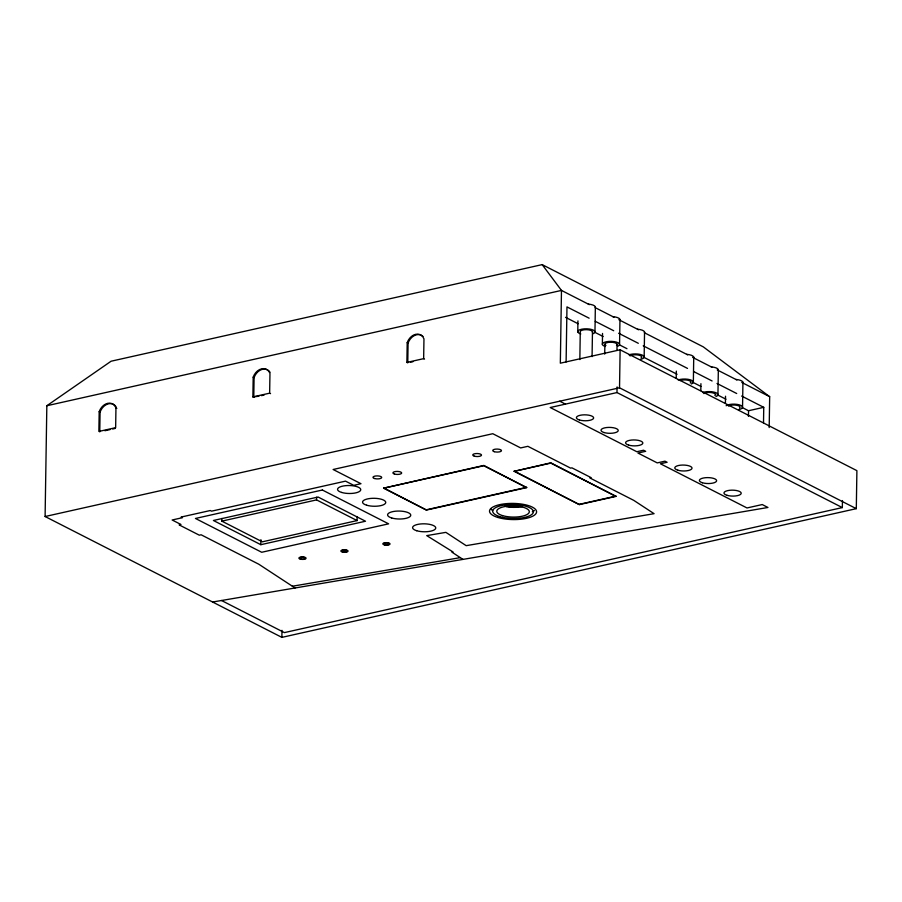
<?xml version="1.0" encoding="UTF-8"?>
<svg xmlns="http://www.w3.org/2000/svg" width="902" height="902" viewBox="0 0 902 902"><rect width="100%" height="100%" fill="white"/><g stroke="black" fill="none" stroke-linecap="round" stroke-linejoin="round"><path stroke-width="1.35" d="M542.17 264.624L561.472 290.421L560.334 363.19L620.125 349.796L856.9 470.652L856.302 508.66L281.875 637.376L45.1 516.519L46.836 405.742L111.093 361.217L542.17 264.624L703.323 346.887L769.677 396.7L769.192 427.548M99.186 411.695L98.87 431.438L115.648 427.672L115.952 407.941A10.982 8.445 -63 0 0 107.676 403.329A10.982 8.445 -63 0 0 99.186 411.695L100.077 412.146L99.772 431.889M357.169 516.553L357.102 520.589L262.358 541.82L221.824 521.13L221.869 518.447M258.93 396.226L252.876 396.925L253.191 377.183A10.982 8.445 -63 0 1 261.67 368.828A10.982 8.445 -63 0 1 269.957 373.428L269.642 393.171L270.544 393.622M253.778 397.376L254.082 377.645A10.982 8.445 -63 0 1 261.67 369.527A10.982 8.445 -63 0 1 270.048 372.255M260.825 544.684L213.413 520.488L318.102 497.025L365.513 521.232L260.825 544.684L260.904 539.678M281.875 637.376L281.976 630.34M357.102 520.589L316.568 499.9L316.613 497.216M383.621 488.185L483.799 465.443L526.644 487.61L426.466 510.058L383.621 488.185L483.788 465.736L526.644 487.61M407.197 342.681L408.087 343.132L407.772 362.875L406.881 362.412L407.197 342.681A10.982 8.445 -63 0 1 415.675 334.315A10.982 8.445 -63 0 1 423.963 338.915L423.647 358.658L424.549 359.12M426.466 510.058L383.621 487.881M514.196 471.329L550.829 462.827L615.998 496.393L579.366 504.601L514.196 471.329L550.818 463.121L615.998 496.393M566.106 361.973L566.975 306.894L589.119 318.192M577.765 331.891L577.945 320.898M579.839 359.571L580.268 331.857A6.122 2.097 0.9 0 1 586.672 329.67A6.122 2.097 0.9 0 1 592.388 332.229M579.366 504.601L514.196 471.036M592.073 356.628L592.467 331.677M594.97 331.643L595.354 306.894M602.367 344.451L602.536 333.447M604.712 354.114L604.87 344.406M616.979 349.784L617.058 344.237M842.445 500.554L842.333 507.589L616.991 392.562L617.081 386.935M619.561 344.203L619.956 319.455M856.302 508.66L619.527 387.804L620.125 349.796M644.163 356.752L644.547 332.004M676.218 377.983L676.331 371.117M693.356 381.862L693.739 357.113M700.82 390.543L700.922 383.666M717.947 394.422L718.342 369.673M725.411 403.093L725.524 396.226M742.549 406.971L742.932 382.222M748.446 416.374L748.525 410.737L742.267 407.546M763.509 422.835L763.746 407.332L741.613 396.034M46.836 405.742L561.472 290.421L589.367 304.65M252.876 396.925L269.642 393.171M406.881 362.412L423.647 358.658M104.925 430.739L110.089 429.577M112.671 429.002L115.242 428.416M261.512 395.651L264.094 395.065M410.354 362.3L412.936 361.713M45.1 516.519L619.527 387.804M616.991 392.562L550.231 407.524L636.835 451.733L643.543 450.222L645.685 451.316L637.939 453.052L657.231 462.895L664.966 461.17L667.108 462.264L660.399 463.763L747.003 507.961L762.224 504.556L767.94 507.476L212.613 602.017M221.824 521.13L316.568 499.9M748.525 410.737L763.746 407.332M426.477 509.765L526.644 487.317M579.366 504.308L615.998 496.1M842.333 507.589L284.412 632.606L221.52 600.506M292.372 586.232L460.313 557.639M595.478 307.774L613.924 317.188M618.84 319.703L638.515 329.749M644.671 332.883L687.719 354.858M692.635 357.372L712.309 367.418M717.225 369.921L736.911 379.967M741.794 382.459L769.677 396.7M595.264 321.326L613.71 330.741M618.625 333.255L638.312 343.301M643.227 345.816L687.504 368.411M693.649 371.545L712.095 380.971M717.011 383.474L736.697 393.52M565.543 317.335L578.081 323.739M594.373 332.049L603.145 336.525M619.437 344.846L626.958 348.691M643.25 357L677.086 374.274M692.127 381.952L700.899 386.428M717.191 394.749L725.975 399.225M559.736 401.198L565.453 404.119M253.191 377.183L254.082 377.645M115.952 407.941L116.843 408.392M462.985 559.398L451.913 552.137L453.018 551.945L426.725 535.619L445.881 532.36L466.176 545.665L654.074 513.678L633.779 500.373L589.919 477.981L591.205 477.688L571.924 467.845L570.639 468.138L527.873 446.31L520.657 447.933L492.796 433.715L333.12 469.491L360.969 483.709L353.753 485.332L345.534 481.138L211.553 511.163L210.313 510.521L181.155 517.049L182.407 517.692L172.147 519.992L180.952 524.479L179.137 524.885L199.319 535.19L201.123 534.785L258.784 564.212L295.044 587.98M605.93 345.455A6.122 2.097 0.9 0 1 610.462 342.219A6.122 2.097 0.9 0 1 616.494 345.297M630.024 355.907A6.122 2.097 0.9 0 1 638.176 355.016A6.122 2.097 0.9 0 1 641.096 357.857M703.819 393.565A6.122 2.097 0.9 0 1 711.971 392.674A6.122 2.097 0.9 0 1 714.88 395.516M680.085 380.565A6.122 2.097 0.9 0 1 688.068 380.272A6.122 2.097 0.9 0 1 690.289 382.967M728.421 406.125A6.122 2.097 0.9 0 1 736.562 405.235A6.122 2.097 0.9 0 1 739.482 408.076M580.787 333.954A8.625 2.965 0.9 0 1 579.783 329.76A8.625 2.965 0.9 0 1 591.949 329.58A8.625 2.965 0.9 0 1 592.941 333.774M588.296 304.121A8.625 2.965 0.9 0 1 595.241 307.672M605.377 346.503A8.625 2.965 0.9 0 1 604.385 342.309A8.625 2.965 0.9 0 1 616.551 342.14A8.625 2.965 0.9 0 1 617.543 346.334M612.898 316.681A8.625 2.965 0.9 0 1 619.843 320.221M628.976 354.869A8.625 2.965 0.9 0 1 641.953 354.971A8.625 2.965 0.9 0 1 640.476 359.379M637.488 329.23A8.625 2.965 0.9 0 1 644.434 332.782M678.18 379.979A8.625 2.965 0.9 0 1 690.334 379.81A8.625 2.965 0.9 0 1 691.338 383.993M686.681 354.339A8.625 2.965 0.9 0 1 693.627 357.891M702.771 392.539A8.625 2.965 0.9 0 1 714.936 392.359A8.625 2.965 0.9 0 1 715.929 396.553M711.283 366.9A8.625 2.965 0.9 0 1 718.229 370.44M726.144 405.72A8.625 2.965 0.9 0 1 739.527 404.919A8.625 2.965 0.9 0 1 738.862 409.609M735.885 379.449A8.625 2.965 0.9 0 1 742.82 383M100.077 412.146A10.982 8.445 -63 0 1 107.665 404.04A10.982 8.445 -63 0 1 116.054 406.768M408.087 343.132A10.982 8.445 -63 0 1 422.959 336.412M534.39 510.532A23.531 8.084 0.9 0 1 532.327 511.716M492.684 510.498A23.531 8.084 0.9 0 1 490.97 509.19M522.461 506.496A16.281 5.592 0.9 0 1 506.248 506.732M520.274 505.672A12.436 4.273 0.9 0 1 507.882 505.853M520.477 506.248A14.68 5.051 0.9 0 1 504.714 505.763M322.375 490.012L195.452 518.458L261.704 552.272L388.615 523.837L322.375 490.012M416.679 530.726A11.591 3.98 0.9 0 0 435.565 528.673A11.591 3.98 0.9 0 0 420.264 523.994A11.591 3.98 0.9 0 0 416.679 530.726M391.671 517.962A11.591 3.98 0.9 0 0 410.568 515.91A11.591 3.98 0.9 0 0 395.268 511.231A11.591 3.98 0.9 0 0 391.671 517.962M366.663 505.21A11.591 3.98 0.9 0 0 385.56 503.147A11.591 3.98 0.9 0 0 370.26 498.468A11.591 3.98 0.9 0 0 366.663 505.21M341.666 492.447A11.591 3.98 0.9 0 0 360.563 490.384A11.591 3.98 0.9 0 0 345.252 485.704A11.591 3.98 0.9 0 0 341.666 492.447M604.036 432.532A8.625 2.965 0.9 0 0 618.096 430.998A8.625 2.965 0.9 0 0 606.708 427.525A8.625 2.965 0.9 0 0 604.036 432.532M677.819 470.201A8.625 2.965 0.9 0 0 691.89 468.668A8.625 2.965 0.9 0 0 680.491 465.184A8.625 2.965 0.9 0 0 677.819 470.201M702.421 482.762A8.625 2.965 0.9 0 0 716.492 481.217A8.625 2.965 0.9 0 0 705.093 477.744A8.625 2.965 0.9 0 0 702.421 482.762M727.012 495.311A8.625 2.965 0.9 0 0 741.083 493.777A8.625 2.965 0.9 0 0 729.684 490.293A8.625 2.965 0.9 0 0 727.012 495.311M628.626 445.092A8.625 2.965 0.9 0 0 642.698 443.558A8.625 2.965 0.9 0 0 631.299 440.075A8.625 2.965 0.9 0 0 628.626 445.092M579.434 419.982A8.625 2.965 0.9 0 0 593.505 418.449A8.625 2.965 0.9 0 0 582.106 414.965A8.625 2.965 0.9 0 0 579.434 419.982M494.251 451.676A4.397 1.511 0.9 0 0 501.422 450.899A4.397 1.511 0.9 0 0 495.615 449.128A4.397 1.511 0.9 0 0 494.251 451.676M474.294 456.153A4.397 1.511 0.9 0 0 481.454 455.363A4.397 1.511 0.9 0 0 475.658 453.593A4.397 1.511 0.9 0 0 474.294 456.153M394.456 474.046A4.397 1.511 0.9 0 0 401.615 473.257A4.397 1.511 0.9 0 0 395.809 471.487A4.397 1.511 0.9 0 0 394.456 474.046M374.488 478.511A4.397 1.511 0.9 0 0 381.659 477.733A4.397 1.511 0.9 0 0 375.852 475.963A4.397 1.511 0.9 0 0 374.488 478.511M384.917 544.707A2.886 0.992 0.9 0 0 389.326 543.962A2.886 0.992 0.9 0 0 385.086 542.993A2.886 0.992 0.9 0 0 384.917 544.707M384.545 544.921A3.608 1.24 0.9 0 0 390.047 543.974A3.608 1.24 0.9 0 0 384.737 542.767A3.608 1.24 0.9 0 0 384.545 544.921M342.94 551.855A2.886 0.992 0.9 0 0 347.349 551.111A2.886 0.992 0.9 0 0 343.098 550.141A2.886 0.992 0.9 0 0 342.94 551.855M342.557 552.058A3.608 1.24 0.9 0 0 348.071 551.122A3.608 1.24 0.9 0 0 342.76 549.916A3.608 1.24 0.9 0 0 342.557 552.058M300.952 559.003A2.886 0.992 0.9 0 0 305.361 558.259A2.886 0.992 0.9 0 0 301.11 557.289A2.886 0.992 0.9 0 0 300.952 559.003M300.569 559.206A3.608 1.24 0.9 0 0 306.082 558.27A3.608 1.24 0.9 0 0 300.772 557.064A3.608 1.24 0.9 0 0 300.569 559.206M497.825 517.444A23.531 8.084 0.9 0 0 536.205 513.261A23.531 8.084 0.9 0 0 505.12 503.767A23.531 8.084 0.9 0 0 497.825 517.444M499.888 516.643A20.34 6.99 0.9 0 0 533.059 513.012A20.34 6.99 0.9 0 0 506.202 504.816A20.34 6.99 0.9 0 0 499.888 516.643M502.527 515.606A16.281 5.592 0.9 0 0 529.057 512.708A16.281 5.592 0.9 0 0 507.567 506.146A16.281 5.592 0.9 0 0 502.527 515.606"/></g></svg>
